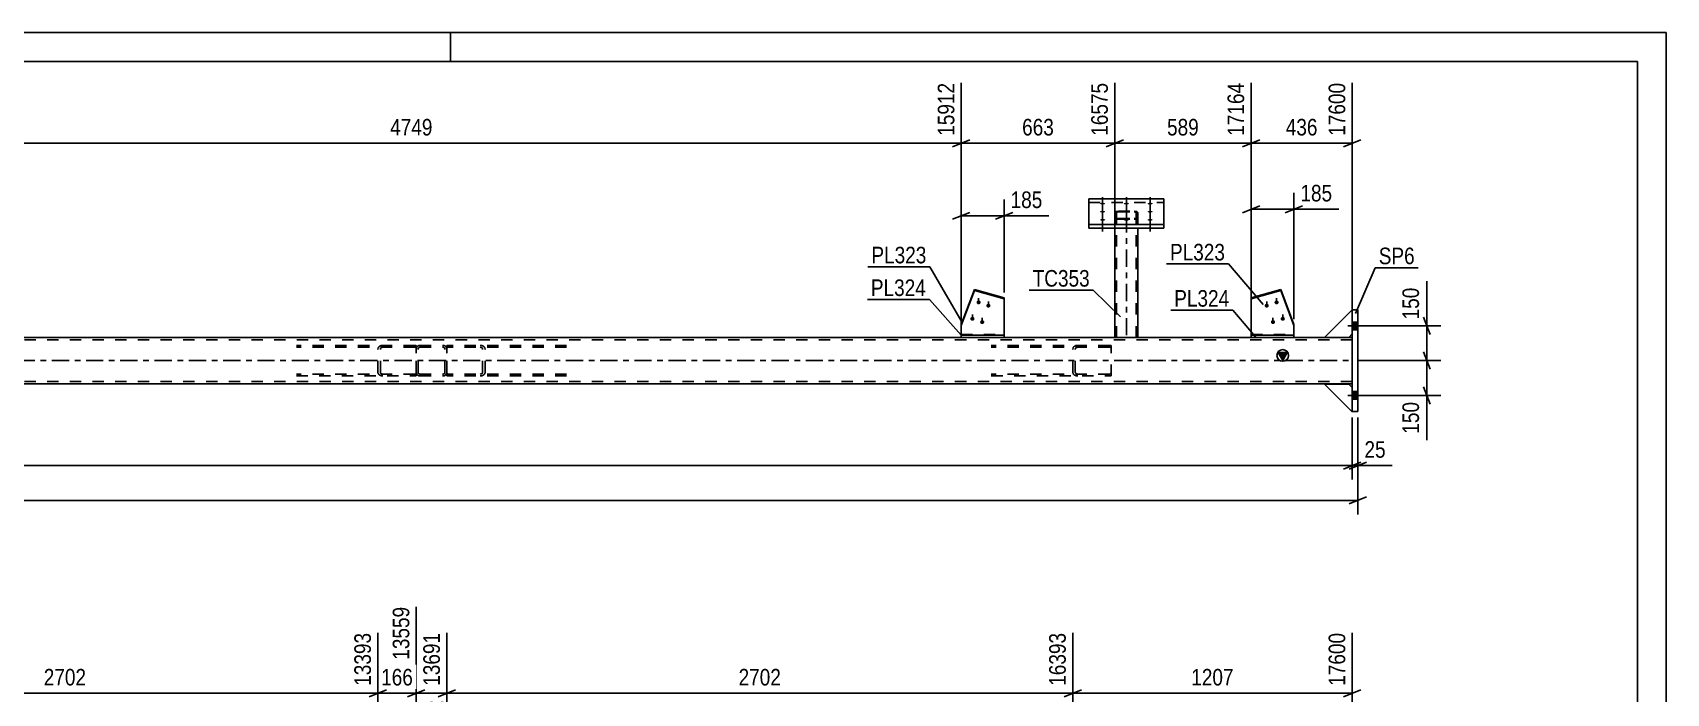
# Model space of a CAD drawing. Header units: millimetres. Extents: x -83 to 758, y -448 to 146.
# Drawn here: x 476.1 to 758.3, y 32.3 to 146.4 of the extents above; entities that cross this region are included whole.
import ezdxf

# ---------------------------------------------------------------- set-up
doc = ezdxf.new("R2010")
doc.units = ezdxf.units.MM
doc.linetypes.add('DXK_LINE_DOT2', pattern=[3.9198, 1.9599, -1.9599])
doc.linetypes.add('DXK_LINE_DOT3', pattern=[5.9187, 2.979, -0.9799, 0.9799, -0.9799])
doc.styles.add('Arial Narrow', font='ARIALN.TTF', dxfattribs={"height": 0.2})

# ---------------------------------------------------------------- blocks, each defined once
blk = doc.blocks.new('Unknown-761555509-1163')
at = {"color": 5, "linetype": 'Continuous'}
for p, q in [((758.25, 146.41), (-82.75, 146.41)), ((548.25, 141.41), (548.25, 146.41)), ((758.25, -447.59), (758.25, 146.41)), ((753.25, 141.41), (-77.75, 141.41)), ((753.25, -442.59), (753.25, 141.41))]:
    blk.add_line(p, q, dxfattribs=at)
blk = doc.blocks.new('Bolt-761555509-2591 - 2520')
at = {"linetype": 'Continuous'}
for points in [[(660.9, 116.75), (660.81, 116.75), (660.72, 116.76), (660.64, 116.77), (660.57, 116.79), (660.52, 116.82), (660.48, 116.85), (660.46, 116.88), (660.46, 116.91), (660.48, 116.94), (660.52, 116.97), (660.57, 117), (660.64, 117.02), (660.72, 117.03), (660.81, 117.04), (660.9, 117.05), (660.99, 117.04), (661.08, 117.03), (661.16, 117.02), (661.23, 117), (661.28, 116.97), (661.32, 116.94), (661.34, 116.91), (661.34, 116.88), (661.32, 116.85), (661.28, 116.82), (661.23, 116.79), (661.16, 116.77), (661.08, 116.76), (660.99, 116.75)], [(665, 116.75), (664.91, 116.75), (664.82, 116.76), (664.74, 116.77), (664.67, 116.79), (664.62, 116.82), (664.58, 116.85), (664.56, 116.88), (664.56, 116.91), (664.58, 116.94), (664.62, 116.97), (664.67, 117), (664.74, 117.02), (664.82, 117.03), (664.91, 117.04), (665, 117.05), (665.09, 117.04), (665.18, 117.03), (665.26, 117.02), (665.33, 117), (665.38, 116.97), (665.42, 116.94), (665.44, 116.91), (665.44, 116.88), (665.42, 116.85), (665.38, 116.82), (665.33, 116.79), (665.26, 116.77), (665.18, 116.76), (665.09, 116.75)], [(669.1, 116.75), (669.01, 116.75), (668.92, 116.76), (668.84, 116.77), (668.77, 116.79), (668.72, 116.82), (668.68, 116.85), (668.66, 116.88), (668.66, 116.91), (668.68, 116.94), (668.72, 116.97), (668.77, 117), (668.84, 117.02), (668.92, 117.03), (669.01, 117.04), (669.1, 117.05), (669.19, 117.04), (669.28, 117.03), (669.36, 117.02), (669.43, 117), (669.48, 116.97), (669.52, 116.94), (669.54, 116.91), (669.54, 116.88), (669.52, 116.85), (669.48, 116.82), (669.43, 116.79), (669.36, 116.77), (669.28, 116.76), (669.19, 116.75)], [(660.9, 115.34), (660.81, 115.35), (660.72, 115.36), (660.64, 115.37), (660.57, 115.39), (660.52, 115.42), (660.48, 115.45), (660.46, 115.48), (660.46, 115.51), (660.48, 115.54), (660.52, 115.57), (660.57, 115.59), (660.64, 115.62), (660.72, 115.63), (660.81, 115.64), (660.9, 115.64), (660.99, 115.64), (661.08, 115.63), (661.16, 115.62), (661.23, 115.59), (661.28, 115.57), (661.32, 115.54), (661.34, 115.51), (661.34, 115.48), (661.32, 115.45), (661.28, 115.42), (661.23, 115.39), (661.16, 115.37), (661.08, 115.36), (660.99, 115.35)], [(660.9, 113.94), (660.81, 113.94), (660.72, 113.95), (660.64, 113.97), (660.57, 113.99), (660.52, 114.02), (660.48, 114.04), (660.46, 114.08), (660.46, 114.11), (660.48, 114.14), (660.52, 114.17), (660.57, 114.19), (660.64, 114.21), (660.72, 114.23), (660.81, 114.24), (660.9, 114.24), (660.99, 114.24), (661.08, 114.23), (661.16, 114.21), (661.23, 114.19), (661.28, 114.17), (661.32, 114.14), (661.34, 114.11), (661.34, 114.08), (661.32, 114.04), (661.28, 114.02), (661.23, 113.99), (661.16, 113.97), (661.08, 113.95), (660.99, 113.94)], [(665, 113.94), (664.91, 113.94), (664.82, 113.95), (664.74, 113.97), (664.67, 113.99), (664.62, 114.02), (664.58, 114.04), (664.56, 114.08), (664.56, 114.11), (664.58, 114.14), (664.62, 114.17), (664.67, 114.19), (664.74, 114.21), (664.82, 114.23), (664.91, 114.24), (665, 114.24), (665.09, 114.24), (665.18, 114.23), (665.26, 114.21), (665.33, 114.19), (665.38, 114.17), (665.42, 114.14), (665.44, 114.11), (665.44, 114.08), (665.42, 114.04), (665.38, 114.02), (665.33, 113.99), (665.26, 113.97), (665.18, 113.95), (665.09, 113.94)], [(669.1, 115.34), (669.01, 115.35), (668.92, 115.36), (668.84, 115.37), (668.77, 115.39), (668.72, 115.42), (668.68, 115.45), (668.66, 115.48), (668.66, 115.51), (668.68, 115.54), (668.72, 115.57), (668.77, 115.59), (668.84, 115.62), (668.92, 115.63), (669.01, 115.64), (669.1, 115.64), (669.19, 115.64), (669.28, 115.63), (669.36, 115.62), (669.43, 115.59), (669.48, 115.57), (669.52, 115.54), (669.54, 115.51), (669.54, 115.48), (669.52, 115.45), (669.48, 115.42), (669.43, 115.39), (669.36, 115.37), (669.28, 115.36), (669.19, 115.35)], [(669.1, 113.94), (669.01, 113.94), (668.92, 113.95), (668.84, 113.97), (668.77, 113.99), (668.72, 114.02), (668.68, 114.04), (668.66, 114.08), (668.66, 114.11), (668.68, 114.14), (668.72, 114.17), (668.77, 114.19), (668.84, 114.21), (668.92, 114.23), (669.01, 114.24), (669.1, 114.24), (669.19, 114.24), (669.28, 114.23), (669.36, 114.21), (669.43, 114.19), (669.48, 114.17), (669.52, 114.14), (669.54, 114.11), (669.54, 114.08), (669.52, 114.04), (669.48, 114.02), (669.43, 113.99), (669.36, 113.97), (669.28, 113.95), (669.19, 113.94)]]:
    blk.add_hatch(color=1, dxfattribs=at).paths.add_polyline_path(points)
at = {"color": 1, "linetype": 'Continuous'}
for p, q in [((660.9, 117.99), (660.9, 114.87)), ((660.9, 116.58), (660.9, 113.46)), ((665, 117.99), (665, 114.87)), ((669.1, 117.99), (669.1, 114.87)), ((669.1, 116.58), (669.1, 113.46)), ((660.9, 115.18), (660.9, 112.06)), ((665, 115.18), (665, 112.06)), ((669.1, 115.18), (669.1, 112.06))]:
    blk.add_line(p, q, dxfattribs=at)
blk = doc.blocks.new('Part-761555509-2526 - 2520')
at = {"color": 2, "linetype": 'Continuous'}
for p, q in [((638.76, 102.04), (636.49, 96.01)), ((638.76, 101.87), (636.49, 95.85)), ((638.76, 101.87), (638.76, 102.04)), ((638.76, 102.04), (643.88, 100.62)), ((643.88, 100.46), (638.76, 101.87)), ((643.88, 100.62), (643.88, 94.18)), ((636.49, 96.01), (636.49, 94.18))]:
    blk.add_line(p, q, dxfattribs=at)
at = {"color": 7, "linetype": 'DXK_LINE_DOT2'}
for p, q in [((636.49, 94.32), (643.88, 94.32)), ((636.49, 94.18), (636.49, 94.15)), ((636.49, 94.15), (636.49, 94.18)), ((636.49, 94.15), (643.88, 94.15)), ((643.88, 94.15), (643.88, 94.18)), ((643.88, 94.18), (643.88, 94.15))]:
    blk.add_line(p, q, dxfattribs=at)
blk = doc.blocks.new('Part-761555509-2629 - 2520')
at = {"color": 2, "linetype": 'Continuous'}
for p, q in [((658.5, 112.67), (658.5, 117.72)), ((671.5, 117.72), (658.5, 117.72)), ((671.5, 117.72), (671.5, 112.67)), ((658.5, 113.27), (671.5, 113.27)), ((671.5, 112.67), (658.5, 112.67))]:
    blk.add_line(p, q, dxfattribs=at)
at = {"color": 7, "linetype": 'DXK_LINE_DOT2'}
blk.add_line((658.5, 117.11), (671.5, 117.11), dxfattribs=at)
blk = doc.blocks.new('Part-761555509-2682 - 2520')
at = {"linetype": 'Continuous'}
blk.add_hatch(color=2, dxfattribs=at).paths.add_polyline_path([(692, 89.78), (691.2, 91.18), (692.8, 91.18)])
at = {"color": 7, "linetype": 'DXK_LINE_DOT2'}
for p, q in [((704, 93.38), (0, 93.38)), ((643.88, 93.78), (636.49, 93.78)), ((666.99, 93.78), (663.01, 93.78)), ((693.93, 93.78), (686.54, 93.78)), ((703.4, 93.78), (699.2, 93.78)), ((704, 93.78), (704, 92.98)), ((704, 93.78), (704, 93.54)), ((704, 86.18), (0, 86.18)), ((704, 85.78), (704, 86.58))]:
    blk.add_line(p, q, dxfattribs=at)
at = {"color": 2, "linetype": 'Continuous'}
for p, q in [((636.49, 93.78), (453.93, 93.78)), ((663.01, 93.78), (643.88, 93.78)), ((686.54, 93.78), (666.99, 93.78)), ((699.2, 93.78), (693.93, 93.78)), ((704, 93.78), (703.4, 93.78)), ((692, 89.78), (691.2, 91.18)), ((691.2, 91.18), (692.8, 91.18)), ((692.8, 91.18), (692, 89.78)), ((704, 86.58), (704, 92.98)), ((704, 85.78), (0, 85.78))]:
    blk.add_line(p, q, dxfattribs=at)
at = {"color": 7, "linetype": 'DXK_LINE_DOT3'}
blk.add_line((0, 89.78), (704, 89.78), dxfattribs=at)
at = {"color": 2, "linetype": 'Continuous'}
blk.add_circle((692, 90.68), 1, dxfattribs=at)
blk = doc.blocks.new('Part-761555509-2563 - 2520')
at = {"color": 2, "linetype": 'Continuous'}
for p, q in [((686.54, 93.78), (686.54, 94.18)), ((686.54, 94.18), (693.93, 94.18)), ((686.54, 93.78), (693.93, 93.78)), ((693.93, 93.78), (693.93, 94.18))]:
    blk.add_line(p, q, dxfattribs=at)
blk = doc.blocks.new('Part-761555509-2628 - 2520')
at = {"color": 2, "linetype": 'Continuous'}
for p, q in [((636.49, 93.78), (636.49, 94.18)), ((636.49, 94.18), (643.88, 94.18)), ((636.49, 93.78), (643.88, 93.78)), ((643.88, 93.78), (643.88, 94.18))]:
    blk.add_line(p, q, dxfattribs=at)
blk = doc.blocks.new('Part-761555509-2632 - 2520')
at = {"color": 7, "linetype": 'DXK_LINE_DOT2'}
for p, q in [((547.9, 92.42), (547.64, 92.38)), ((547.64, 87.17), (547.64, 92.38)), ((547.64, 92.03), (547.73, 92.07)), ((547.73, 92.07), (547.9, 92.1)), ((568.32, 92.42), (547.9, 92.42)), ((568.32, 92.1), (547.9, 92.1)), ((553.72, 92.37), (553.39, 92.42)), ((553.39, 92.1), (553.56, 92.07)), ((553.79, 91.9), (553.83, 91.78)), ((553.83, 87.78), (553.83, 91.78)), ((554.27, 91.78), (554.2, 92.02)), ((554.27, 87.78), (554.27, 91.78)), ((547.73, 87.48), (547.64, 87.52)), ((547.9, 87.46), (547.73, 87.48)), ((553.56, 87.48), (553.39, 87.46)), ((553.83, 87.78), (553.79, 87.65)), ((554.2, 87.53), (554.27, 87.78)), ((547.64, 87.17), (547.9, 87.14)), ((568.32, 87.46), (547.9, 87.46)), ((568.32, 87.14), (547.9, 87.14)), ((553.39, 87.14), (553.72, 87.18))]:
    blk.add_line(p, q, dxfattribs=at)
for centre, radius, start, end in [((553.46, 91.68), 0.401, 32.4104, 75.4453), ((553.52, 91.59), 0.802, 32.4104, 75.4453), ((553.46, 87.87), 0.401, 284.5547, 327.5896), ((553.52, 87.96), 0.802, 284.5547, 327.5896)]:
    blk.add_arc(centre, radius, start, end, dxfattribs=at)
blk = doc.blocks.new('Part-761555509-2568 - 2520')
at = {"color": 2, "linetype": 'Continuous'}
for p, q in [((691.66, 102.04), (686.54, 100.62)), ((691.66, 101.87), (686.54, 100.46)), ((691.66, 101.87), (691.66, 102.04)), ((691.66, 102.04), (693.93, 96.01)), ((693.93, 95.85), (691.66, 101.87)), ((686.54, 100.62), (686.54, 94.18)), ((693.93, 96.01), (693.93, 94.18))]:
    blk.add_line(p, q, dxfattribs=at)
at = {"color": 7, "linetype": 'DXK_LINE_DOT2'}
for p, q in [((686.54, 94.32), (693.93, 94.32)), ((686.54, 94.18), (686.54, 94.15)), ((686.54, 94.15), (686.54, 94.18)), ((686.54, 94.15), (693.93, 94.15)), ((693.93, 94.15), (693.93, 94.18)), ((693.93, 94.18), (693.93, 94.15))]:
    blk.add_line(p, q, dxfattribs=at)
blk = doc.blocks.new('Part-761555509-2633 - 2520')
at = {"color": 7, "linetype": 'DXK_LINE_DOT2'}
for p, q in [((662.1, 92.42), (641.68, 92.42)), ((662.1, 92.1), (641.68, 92.1)), ((655.8, 92.02), (655.73, 91.78)), ((655.73, 87.78), (655.73, 91.78)), ((656.17, 91.78), (656.21, 91.9)), ((656.17, 87.78), (656.17, 91.78)), ((656.61, 92.42), (656.28, 92.37)), ((656.44, 92.07), (656.61, 92.1)), ((662.1, 92.42), (662.36, 92.38)), ((662.1, 92.1), (662.27, 92.07)), ((662.27, 92.07), (662.36, 92.03)), ((662.36, 87.17), (662.36, 92.38)), ((655.73, 87.78), (655.8, 87.53)), ((656.21, 87.65), (656.17, 87.78)), ((656.61, 87.46), (656.44, 87.48)), ((662.27, 87.48), (662.1, 87.46)), ((662.36, 87.52), (662.27, 87.48)), ((662.1, 87.46), (641.68, 87.46)), ((641.68, 87.14), (662.1, 87.14)), ((656.28, 87.18), (656.61, 87.14)), ((662.1, 87.14), (662.36, 87.17))]:
    blk.add_line(p, q, dxfattribs=at)
for centre, radius, start, end in [((656.48, 91.59), 0.802, 104.5547, 147.5896), ((656.54, 91.68), 0.401, 104.5547, 147.5896), ((656.48, 87.96), 0.802, 212.4104, 255.4453), ((656.54, 87.87), 0.401, 212.4104, 255.4453)]:
    blk.add_arc(centre, radius, start, end, dxfattribs=at)
blk = doc.blocks.new('Part-761555509-2592 - 2520')
at = {"color": 7, "linetype": 'DXK_LINE_DOT2'}
for p, q in [((542.41, 92.02), (542.36, 91.78)), ((542.36, 87.78), (542.36, 91.78)), ((542.68, 91.78), (542.7, 91.9)), ((542.68, 87.78), (542.68, 91.78)), ((543, 92.42), (542.76, 92.37)), ((542.88, 92.07), (543, 92.1)), ((543, 92.42), (547, 92.42)), ((543, 92.1), (547, 92.1)), ((547.25, 92.37), (547, 92.42)), ((547, 92.1), (547.12, 92.07)), ((547.3, 91.9), (547.32, 91.78)), ((547.32, 87.78), (547.32, 91.78)), ((547.64, 91.78), (547.59, 92.02)), ((547.64, 87.78), (547.64, 91.78)), ((542.36, 87.78), (542.41, 87.53)), ((542.7, 87.65), (542.68, 87.78)), ((543, 87.46), (542.88, 87.48)), ((547.12, 87.48), (547, 87.46)), ((547.32, 87.78), (547.3, 87.65)), ((547.59, 87.53), (547.64, 87.78)), ((542.76, 87.18), (543, 87.14)), ((543, 87.46), (547, 87.46)), ((543, 87.14), (547, 87.14)), ((547, 87.14), (547.25, 87.18))]:
    blk.add_line(p, q, dxfattribs=at)
for centre, radius, start, end in [((543, 91.78), 0.64, 112.5, 157.5), ((543, 91.78), 0.32, 112.5, 157.5), ((547, 91.78), 0.32, 22.5, 67.5), ((547, 91.78), 0.64, 22.5, 67.5), ((543, 87.78), 0.64, 202.5, 247.5), ((543, 87.78), 0.32, 202.5, 247.5), ((547, 87.78), 0.32, 292.5, 337.5), ((547, 87.78), 0.64, 292.5, 337.5)]:
    blk.add_arc(centre, radius, start, end, dxfattribs=at)
blk = doc.blocks.new('Part-761555509-2612 - 2520')
at = {"color": 7, "linetype": 'DXK_LINE_DOT2'}
for p, q in [((663.05, 115.44), (663, 115.36)), ((663, 115.36), (663, 112.67)), ((663, 114.43), (663.05, 114.34)), ((663.19, 115.51), (663.05, 115.44)), ((663.05, 114.34), (663.19, 114.27)), ((663.39, 115.56), (663.19, 115.51)), ((663.19, 114.27), (663.39, 114.22)), ((663.32, 115.36), (663.34, 115.4)), ((663.32, 115.36), (663.32, 93.78)), ((663.34, 114.38), (663.32, 114.43)), ((663.34, 115.4), (663.41, 115.43)), ((663.41, 114.35), (663.34, 114.38)), ((663.64, 115.58), (663.39, 115.56)), ((663.39, 114.22), (663.64, 114.21)), ((663.41, 115.43), (663.52, 115.46)), ((663.52, 114.33), (663.41, 114.35)), ((663.52, 115.46), (663.64, 115.47)), ((663.64, 114.32), (663.52, 114.33)), ((663.64, 115.58), (666.36, 115.58)), ((663.64, 115.47), (666.36, 115.47)), ((663.64, 114.32), (666.36, 114.32)), ((663.64, 114.21), (666.36, 114.21)), ((666.6, 115.56), (666.36, 115.58)), ((666.36, 115.47), (666.48, 115.46)), ((666.48, 114.33), (666.36, 114.32)), ((666.36, 114.21), (666.6, 114.22)), ((666.48, 115.46), (666.59, 115.43)), ((666.59, 114.35), (666.48, 114.33)), ((666.59, 115.43), (666.65, 115.4)), ((666.65, 114.38), (666.59, 114.35)), ((666.81, 115.51), (666.6, 115.56)), ((666.6, 114.22), (666.81, 114.27)), ((666.65, 115.4), (666.68, 115.36)), ((666.68, 114.43), (666.65, 114.38)), ((666.68, 115.36), (666.68, 93.78)), ((666.95, 115.44), (666.81, 115.51)), ((666.81, 114.27), (666.95, 114.34)), ((667, 115.36), (666.95, 115.44)), ((666.95, 114.34), (667, 114.43)), ((667, 115.36), (667, 112.67)), ((663.01, 93.78), (663, 93.78)), ((663, 93.78), (663.01, 93.78)), ((666.65, 93.78), (666.68, 93.78)), ((666.99, 93.78), (667, 93.78)), ((667, 93.78), (666.99, 93.78))]:
    blk.add_line(p, q, dxfattribs=at)
at = {"color": 7, "linetype": 'DXK_LINE_DOT3'}
blk.add_line((665, 114.89), (665, 93.78), dxfattribs=at)
at = {"color": 2, "linetype": 'Continuous'}
for p, q in [((663, 112.67), (663, 93.78)), ((667, 112.67), (667, 93.78)), ((666.95, 93.78), (663.01, 93.78)), ((666.99, 93.78), (666.95, 93.78))]:
    blk.add_line(p, q, dxfattribs=at)
blk = doc.blocks.new('Part-761555509-2635 - 2520')
at = {"color": 7, "linetype": 'DXK_LINE_DOT2'}
for p, q in [((542.1, 92.42), (521.68, 92.42)), ((542.1, 92.1), (521.68, 92.1)), ((535.8, 92.02), (535.73, 91.78)), ((535.73, 87.78), (535.73, 91.78)), ((536.17, 91.78), (536.21, 91.9)), ((536.17, 87.78), (536.17, 91.78)), ((536.61, 92.42), (536.28, 92.37)), ((536.44, 92.07), (536.61, 92.1)), ((542.1, 92.42), (542.36, 92.38)), ((542.1, 92.1), (542.27, 92.07)), ((542.27, 92.07), (542.36, 92.03)), ((542.36, 87.17), (542.36, 92.38)), ((535.73, 87.78), (535.8, 87.53)), ((536.21, 87.65), (536.17, 87.78)), ((536.61, 87.46), (536.44, 87.48)), ((542.27, 87.48), (542.1, 87.46)), ((542.36, 87.52), (542.27, 87.48)), ((542.1, 87.46), (521.68, 87.46)), ((521.68, 87.14), (542.1, 87.14)), ((536.28, 87.18), (536.61, 87.14)), ((542.1, 87.14), (542.36, 87.17))]:
    blk.add_line(p, q, dxfattribs=at)
for centre, radius, start, end in [((536.48, 91.59), 0.802, 104.5547, 147.5896), ((536.54, 91.68), 0.401, 104.5547, 147.5896), ((536.48, 87.96), 0.802, 212.4104, 255.4453), ((536.54, 87.87), 0.401, 212.4104, 255.4453)]:
    blk.add_arc(centre, radius, start, end, dxfattribs=at)
blk = doc.blocks.new('Part-761555509-2648 - 2520')
at = {"color": 2, "linetype": 'Continuous'}
for p, q in [((704, 98.58), (705, 98.58)), ((704, 98.58), (704, 80.98)), ((705, 98.58), (705, 80.98)), ((704, 80.98), (705, 80.98))]:
    blk.add_line(p, q, dxfattribs=at)
blk = doc.blocks.new('Part-761555509-2712 - 2520')
at = {"color": 7, "linetype": 'DXK_LINE_DOT2'}
for p, q in [((699.2, 93.78), (704, 98.58)), ((704, 98.58), (704, 94.38)), ((703.4, 93.78), (699.2, 93.78)), ((704, 94.38), (703.4, 93.78))]:
    blk.add_line(p, q, dxfattribs=at)
blk = doc.blocks.new('Part-761555509-2715 - 2520')
at = {"color": 2, "linetype": 'Continuous'}
for p, q in [((699.2, 93.78), (704, 98.58)), ((703.4, 93.78), (699.2, 93.78)), ((704, 94.38), (703.4, 93.78))]:
    blk.add_line(p, q, dxfattribs=at)
at = {"color": 7, "linetype": 'DXK_LINE_DOT2'}
blk.add_line((704, 98.58), (704, 94.38), dxfattribs=at)
blk = doc.blocks.new('Part-761555509-2718 - 2520')
at = {"color": 7, "linetype": 'DXK_LINE_DOT2'}
for p, q in [((699.2, 93.78), (704, 98.58)), ((704, 98.58), (704, 94.38)), ((703.4, 93.78), (699.2, 93.78)), ((704, 94.38), (703.4, 93.78))]:
    blk.add_line(p, q, dxfattribs=at)
blk = doc.blocks.new('Part-761555509-2721 - 2520')
at = {"color": 7, "linetype": 'DXK_LINE_DOT2'}
for p, q in [((703.4, 85.74), (699.2, 85.74)), ((699.2, 85.74), (704, 80.94)), ((704, 85.14), (703.4, 85.74)), ((704, 80.94), (704, 85.14))]:
    blk.add_line(p, q, dxfattribs=at)
blk = doc.blocks.new('Part-761555509-2724 - 2520')
at = {"color": 2, "linetype": 'Continuous'}
for p, q in [((703.4, 85.74), (699.2, 85.74)), ((699.2, 85.74), (704, 80.94)), ((704, 85.14), (703.4, 85.74)), ((704, 80.98), (704, 80.94))]:
    blk.add_line(p, q, dxfattribs=at)
at = {"color": 7, "linetype": 'DXK_LINE_DOT2'}
blk.add_line((704, 80.94), (704, 85.14), dxfattribs=at)
blk = doc.blocks.new('Part-761555509-2727 - 2520')
at = {"color": 7, "linetype": 'DXK_LINE_DOT2'}
for p, q in [((703.4, 85.74), (699.2, 85.74)), ((699.2, 85.74), (704, 80.94)), ((704, 85.14), (703.4, 85.74)), ((704, 80.94), (704, 85.14))]:
    blk.add_line(p, q, dxfattribs=at)
blk = doc.blocks.new('Bolt-761555509-2743 - 2520')
at = {"linetype": 'Continuous'}
for points in [[(705, 95.12), (705, 96.44), (704, 96.44), (704, 95.12)], [(705, 95.12), (705, 96.44), (704, 96.44), (704, 95.12)], [(705, 83.12), (705, 84.44), (704, 84.44), (704, 83.12)], [(705, 83.12), (705, 84.44), (704, 84.44), (704, 83.12)]]:
    blk.add_hatch(color=1, dxfattribs=at).paths.add_polyline_path(points)
at = {"color": 1, "linetype": 'Continuous'}
for p, q in [((704, 96.44), (705, 96.44)), ((704, 96.44), (705, 96.44)), ((703.24, 95.78), (708, 95.78)), ((703.24, 95.78), (708, 95.78)), ((704, 95.12), (705, 95.12)), ((704, 95.12), (705, 95.12)), ((703.24, 83.78), (708, 83.78)), ((703.24, 83.78), (708, 83.78)), ((704, 84.44), (705, 84.44)), ((704, 84.44), (705, 84.44)), ((704, 83.12), (705, 83.12)), ((704, 83.12), (705, 83.12))]:
    blk.add_line(p, q, dxfattribs=at)
blk = doc.blocks.new('Bolt-761555509-2744 - 2520')
at = {"linetype": 'Continuous'}
for points in [[(689.25, 99.61), (689.32, 99.6), (689.39, 99.58), (689.46, 99.55), (689.51, 99.5), (689.56, 99.44), (689.59, 99.38), (689.6, 99.31), (689.6, 99.24), (689.59, 99.17), (689.56, 99.1), (689.51, 99.05), (689.46, 99), (689.39, 98.96), (689.32, 98.94), (689.25, 98.93), (689.17, 98.94), (689.1, 98.96), (689.03, 99), (688.98, 99.05), (688.93, 99.1), (688.9, 99.17), (688.89, 99.24), (688.89, 99.31), (688.9, 99.38), (688.93, 99.44), (688.98, 99.5), (689.03, 99.55), (689.1, 99.58), (689.17, 99.6)], [(690.94, 100.18), (691.02, 100.17), (691.09, 100.15), (691.15, 100.11), (691.21, 100.06), (691.25, 100.01), (691.29, 99.94), (691.3, 99.87), (691.3, 99.8), (691.29, 99.73), (691.25, 99.67), (691.21, 99.61), (691.15, 99.56), (691.09, 99.53), (691.02, 99.51), (690.94, 99.5), (690.87, 99.51), (690.8, 99.53), (690.73, 99.56), (690.68, 99.61), (690.63, 99.67), (690.6, 99.73), (690.58, 99.8), (690.58, 99.87), (690.6, 99.94), (690.63, 100.01), (690.68, 100.06), (690.73, 100.11), (690.8, 100.15), (690.87, 100.17)], [(690.32, 96.78), (690.39, 96.77), (690.46, 96.75), (690.53, 96.71), (690.58, 96.66), (690.63, 96.61), (690.66, 96.54), (690.67, 96.47), (690.67, 96.4), (690.66, 96.33), (690.63, 96.27), (690.58, 96.21), (690.53, 96.16), (690.46, 96.13), (690.39, 96.11), (690.32, 96.1), (690.24, 96.11), (690.17, 96.13), (690.1, 96.16), (690.05, 96.21), (690, 96.27), (689.97, 96.33), (689.96, 96.4), (689.96, 96.47), (689.97, 96.54), (690, 96.61), (690.05, 96.66), (690.1, 96.71), (690.17, 96.75), (690.24, 96.77)], [(692.01, 97.34), (692.09, 97.33), (692.16, 97.31), (692.22, 97.28), (692.28, 97.23), (692.32, 97.17), (692.36, 97.11), (692.37, 97.04), (692.37, 96.97), (692.36, 96.9), (692.32, 96.83), (692.28, 96.78), (692.22, 96.73), (692.16, 96.69), (692.09, 96.67), (692.01, 96.66), (691.94, 96.67), (691.87, 96.69), (691.8, 96.73), (691.75, 96.78), (691.7, 96.83), (691.67, 96.9), (691.65, 96.97), (691.65, 97.04), (691.67, 97.11), (691.7, 97.17), (691.75, 97.23), (691.8, 97.28), (691.87, 97.31), (691.94, 97.33)]]:
    blk.add_hatch(color=1, dxfattribs=at).paths.add_polyline_path(points)
at = {"color": 1, "linetype": 'Continuous'}
for p, q in [((689.25, 99), (689.25, 100.02)), ((690.94, 99.56), (690.94, 100.59)), ((690.32, 96.16), (690.32, 97.19)), ((692.01, 96.73), (692.01, 97.76))]:
    blk.add_line(p, q, dxfattribs=at)
blk = doc.blocks.new('Bolt-761555509-2745 - 2520')
at = {"linetype": 'Continuous'}
for points in [[(639.48, 100.18), (639.55, 100.17), (639.62, 100.15), (639.69, 100.11), (639.75, 100.06), (639.79, 100.01), (639.82, 99.94), (639.84, 99.87), (639.84, 99.8), (639.82, 99.73), (639.79, 99.67), (639.75, 99.61), (639.69, 99.56), (639.62, 99.53), (639.55, 99.51), (639.48, 99.5), (639.4, 99.51), (639.33, 99.53), (639.27, 99.56), (639.21, 99.61), (639.17, 99.67), (639.14, 99.73), (639.12, 99.8), (639.12, 99.87), (639.14, 99.94), (639.17, 100.01), (639.21, 100.06), (639.27, 100.11), (639.33, 100.15), (639.4, 100.17)], [(641.17, 99.61), (641.25, 99.6), (641.32, 99.58), (641.39, 99.55), (641.44, 99.5), (641.49, 99.44), (641.52, 99.38), (641.53, 99.31), (641.53, 99.24), (641.52, 99.17), (641.49, 99.1), (641.44, 99.05), (641.39, 99), (641.32, 98.96), (641.25, 98.94), (641.17, 98.93), (641.1, 98.94), (641.03, 98.96), (640.96, 99), (640.91, 99.05), (640.86, 99.1), (640.83, 99.17), (640.82, 99.24), (640.82, 99.31), (640.83, 99.38), (640.86, 99.44), (640.91, 99.5), (640.96, 99.55), (641.03, 99.58), (641.1, 99.6)], [(638.41, 97.34), (638.48, 97.33), (638.55, 97.31), (638.62, 97.28), (638.68, 97.23), (638.72, 97.17), (638.75, 97.11), (638.77, 97.04), (638.77, 96.97), (638.75, 96.9), (638.72, 96.83), (638.68, 96.78), (638.62, 96.73), (638.55, 96.69), (638.48, 96.67), (638.41, 96.66), (638.33, 96.67), (638.26, 96.69), (638.2, 96.73), (638.14, 96.78), (638.1, 96.83), (638.07, 96.9), (638.05, 96.97), (638.05, 97.04), (638.07, 97.11), (638.1, 97.17), (638.14, 97.23), (638.2, 97.28), (638.26, 97.31), (638.33, 97.33)], [(640.1, 96.78), (640.18, 96.77), (640.25, 96.75), (640.32, 96.71), (640.37, 96.66), (640.42, 96.61), (640.45, 96.54), (640.46, 96.47), (640.46, 96.4), (640.45, 96.33), (640.42, 96.27), (640.37, 96.21), (640.32, 96.16), (640.25, 96.13), (640.18, 96.11), (640.1, 96.1), (640.03, 96.11), (639.96, 96.13), (639.89, 96.16), (639.84, 96.21), (639.79, 96.27), (639.76, 96.33), (639.75, 96.4), (639.75, 96.47), (639.76, 96.54), (639.79, 96.61), (639.84, 96.66), (639.89, 96.71), (639.96, 96.75), (640.03, 96.77)]]:
    blk.add_hatch(color=1, dxfattribs=at).paths.add_polyline_path(points)
at = {"color": 1, "linetype": 'Continuous'}
for p, q in [((639.48, 99.56), (639.48, 100.59)), ((641.17, 99), (641.17, 100.02)), ((638.41, 96.73), (638.41, 97.76)), ((640.1, 96.16), (640.1, 97.19))]:
    blk.add_line(p, q, dxfattribs=at)
blk = doc.blocks.new('StraightDimension-761555509-6618 - 3427')
at = {"color": 7, "linetype": 'Continuous'}
for p, q in [((655.73, -5), (655.73, 42.78)), ((704, 7), (704, 42.78)), ((657.23, 32.94), (654.23, 31.74)), ((655.73, 32.34), (704, 32.34)), ((702.5, 31.74), (705.5, 32.94))]:
    blk.add_line(p, q, dxfattribs=at)
at = {"color": 0, "linetype": 'Continuous'}
blk.add_wipeout([(703.4, 43.38), (699.2, 43.38), (699.2, 33.04), (703.4, 33.04)], dxfattribs=at)
at = {"color": 0}
blk.add_wipeout([(684.12, 33.09), (684.12, 37.29), (675.61, 37.29), (675.61, 33.09)], dxfattribs=at)
at = {"color": 3, "linetype": 'Continuous', "style": 'Arial Narrow'}
blk.add_text('17600', height=2.863, rotation=90.0002, dxfattribs=at).set_placement((702.8, 33.64))
at = {"color": 3, "style": 'Arial Narrow'}
blk.add_text('1207', height=2.863, dxfattribs=at).set_placement((676.21, 33.69))
blk = doc.blocks.new('StraightDimension-761555509-6620 - 3427')
at = {"color": 7, "linetype": 'Continuous'}
for p, q in [((542.36, -5), (542.36, 47.28)), ((547.64, -5), (547.64, 42.78)), ((540.86, 31.74), (543.86, 32.94)), ((542.36, 32.34), (547.64, 32.34)), ((549.14, 32.94), (546.14, 31.74))]:
    blk.add_line(p, q, dxfattribs=at)
at = {"color": 0, "linetype": 'Continuous'}
blk.add_wipeout([(547.04, 43.38), (542.84, 43.38), (542.84, 33.04), (547.04, 33.04)], dxfattribs=at)
at = {"color": 0}
blk.add_wipeout([(548.34, 27.39), (548.34, 31.59), (541.66, 31.59), (541.66, 27.39)], dxfattribs=at)
at = {"color": 3, "linetype": 'Continuous', "style": 'Arial Narrow'}
blk.add_text('13691', height=2.863, rotation=90.0002, dxfattribs=at).set_placement((546.44, 33.64))
at = {"color": 3, "style": 'Arial Narrow'}
blk.add_text('132', height=2.863, dxfattribs=at).set_placement((542.26, 27.99))
blk = doc.blocks.new('StraightDimension-761555509-6621 - 3427')
at = {"color": 7, "linetype": 'Continuous'}
for p, q in [((542.36, -5), (542.36, 47.28)), ((535.73, -5), (535.73, 42.78)), ((534.23, 31.74), (537.23, 32.94)), ((535.73, 32.34), (542.36, 32.34)), ((543.86, 32.94), (540.86, 31.74))]:
    blk.add_line(p, q, dxfattribs=at)
at = {"color": 0}
blk.add_wipeout([(542.39, 33.09), (542.39, 37.29), (535.7, 37.29), (535.7, 33.09)], dxfattribs=at)
at = {"color": 0, "linetype": 'Continuous'}
blk.add_wipeout([(541.76, 47.88), (537.56, 47.88), (537.56, 37.54), (541.76, 37.54)], dxfattribs=at)
at = {"color": 3, "linetype": 'Continuous', "style": 'Arial Narrow'}
blk.add_text('13559', height=2.863, rotation=90.0002, dxfattribs=at).set_placement((541.16, 38.14))
at = {"color": 3, "style": 'Arial Narrow'}
blk.add_text('166', height=2.863, dxfattribs=at).set_placement((536.3, 33.69))
blk = doc.blocks.new('StraightDimension-761555509-6619 - 3427')
at = {"color": 7, "linetype": 'Continuous'}
for p, q in [((547.64, -5), (547.64, 42.78)), ((655.73, -5), (655.73, 42.78)), ((549.14, 32.94), (546.14, 31.74)), ((547.64, 32.34), (655.73, 32.34)), ((654.23, 31.74), (657.23, 32.94))]:
    blk.add_line(p, q, dxfattribs=at)
at = {"color": 0, "linetype": 'Continuous'}
blk.add_wipeout([(655.13, 43.38), (650.93, 43.38), (650.93, 33.04), (655.13, 33.04)], dxfattribs=at)
at = {"color": 0}
blk.add_wipeout([(605.94, 33.09), (605.94, 37.29), (597.43, 37.29), (597.43, 33.09)], dxfattribs=at)
at = {"color": 3, "linetype": 'Continuous', "style": 'Arial Narrow'}
blk.add_text('16393', height=2.863, rotation=90.0002, dxfattribs=at).set_placement((654.53, 33.64))
at = {"color": 3, "style": 'Arial Narrow'}
blk.add_text('2702', height=2.863, dxfattribs=at).set_placement((598.03, 33.69))
blk = doc.blocks.new('StraightDimension-761555509-6622 - 3427')
at = {"color": 7, "linetype": 'Continuous'}
for p, q in [((427.64, -5), (427.64, 42.78)), ((535.73, -5), (535.73, 42.78)), ((429.14, 32.94), (426.14, 31.74)), ((427.64, 32.34), (535.73, 32.34)), ((534.23, 31.74), (537.23, 32.94))]:
    blk.add_line(p, q, dxfattribs=at)
at = {"color": 0, "linetype": 'Continuous'}
blk.add_wipeout([(535.13, 43.38), (530.93, 43.38), (530.93, 33.04), (535.13, 33.04)], dxfattribs=at)
at = {"color": 0}
blk.add_wipeout([(485.94, 33.09), (485.94, 37.29), (477.43, 37.29), (477.43, 33.09)], dxfattribs=at)
at = {"color": 3, "linetype": 'Continuous', "style": 'Arial Narrow'}
blk.add_text('13393', height=2.863, rotation=90.0002, dxfattribs=at).set_placement((534.53, 33.64))
at = {"color": 3, "style": 'Arial Narrow'}
blk.add_text('2702', height=2.863, dxfattribs=at).set_placement((478.03, 33.69))
blk = doc.blocks.new('StraightDimension-761555509-2760 - 2520')
at = {"color": 7, "linetype": 'Continuous'}
for p, q in [((636.49, 96.85), (636.49, 117.63)), ((643.88, 101.54), (643.88, 117.63)), ((634.99, 114.18), (637.99, 115.38)), ((636.49, 114.78), (643.88, 114.78)), ((645.38, 115.38), (642.38, 114.18))]:
    blk.add_line(p, q, dxfattribs=at)
at = {"color": 0}
blk.add_wipeout([(651.09, 115.53), (651.09, 119.73), (644.41, 119.73), (644.41, 115.53)], dxfattribs=at)
at = {"color": 7, "linetype": 'Continuous'}
blk.add_line((643.88, 114.78), (651.61, 114.78), dxfattribs=at)
blk.add_line((643.88, 114.78), (651.61, 114.78), dxfattribs=at)
at = {"color": 3, "style": 'Arial Narrow'}
blk.add_text('185', height=2.863, dxfattribs=at).set_placement((645.01, 116.13))
blk = doc.blocks.new('StraightDimension-761555509-2767 - 2520')
at = {"color": 7, "linetype": 'Continuous'}
for p, q in [((686.54, 101.46), (686.54, 118.77)), ((693.93, 96.93), (693.93, 118.77)), ((685.04, 115.32), (688.04, 116.52)), ((686.54, 115.92), (693.93, 115.92)), ((695.43, 116.52), (692.43, 115.32))]:
    blk.add_line(p, q, dxfattribs=at)
at = {"color": 0}
blk.add_wipeout([(701.14, 116.67), (701.14, 120.87), (694.46, 120.87), (694.46, 116.67)], dxfattribs=at)
at = {"color": 7, "linetype": 'Continuous'}
blk.add_line((693.93, 115.92), (701.67, 115.92), dxfattribs=at)
blk.add_line((693.93, 115.92), (701.67, 115.92), dxfattribs=at)
at = {"color": 3, "style": 'Arial Narrow'}
blk.add_text('185', height=2.863, dxfattribs=at).set_placement((695.06, 117.27))
blk = doc.blocks.new('StraightDimension-761555509-2823 - 2520')
at = {"color": 7, "linetype": 'Continuous'}
for p, q in [((716.29, 91.28), (717.49, 88.28)), ((705, 89.78), (719.29, 89.78)), ((716.89, 83.78), (716.89, 89.78)), ((717.49, 82.28), (716.29, 85.28)), ((706, 83.78), (719.29, 83.78))]:
    blk.add_line(p, q, dxfattribs=at)
at = {"color": 0}
blk.add_wipeout([(716.14, 83.25), (711.94, 83.25), (711.94, 76.57), (716.14, 76.57)], dxfattribs=at)
at = {"color": 7, "linetype": 'Continuous'}
blk.add_line((716.89, 83.78), (716.89, 76.04), dxfattribs=at)
blk.add_line((716.89, 83.78), (716.89, 76.04), dxfattribs=at)
at = {"color": 3, "style": 'Arial Narrow'}
blk.add_text('150', height=2.863, rotation=90.0002, dxfattribs=at).set_placement((715.54, 77.17))
blk = doc.blocks.new('StraightDimension-761555509-2832 - 2520')
at = {"color": 7, "linetype": 'Continuous'}
for p, q in [((716.29, 97.28), (717.49, 94.28)), ((706, 95.78), (719.29, 95.78)), ((716.89, 89.78), (716.89, 95.78)), ((717.49, 88.28), (716.29, 91.28)), ((705, 89.78), (719.29, 89.78))]:
    blk.add_line(p, q, dxfattribs=at)
at = {"color": 0}
blk.add_wipeout([(716.14, 102.98), (711.94, 102.98), (711.94, 96.3), (716.14, 96.3)], dxfattribs=at)
at = {"color": 7, "linetype": 'Continuous'}
blk.add_line((716.89, 95.78), (716.89, 103.51), dxfattribs=at)
blk.add_line((716.89, 95.78), (716.89, 103.51), dxfattribs=at)
at = {"color": 3, "style": 'Arial Narrow'}
blk.add_text('150', height=2.863, rotation=90.0002, dxfattribs=at).set_placement((715.54, 96.9))
blk = doc.blocks.new('StraightDimension-761555509-2859 - 2520')
at = {"color": 7, "linetype": 'Continuous'}
for p, q in [((705, 79.98), (705, 63.24)), ((-1, 65.64), (705, 65.64)), ((703.5, 65.04), (706.5, 66.24))]:
    blk.add_line(p, q, dxfattribs=at)
blk = doc.blocks.new('StraightDimension-761555509-5895 - 2520')
at = {"color": 7, "linetype": 'Continuous'}
for p, q in [((686.54, 96.09), (686.54, 137.75)), ((704, 94.78), (704, 137.75)), ((688.04, 127.91), (685.04, 126.71)), ((686.54, 127.31), (704, 127.31)), ((702.5, 126.71), (705.5, 127.91))]:
    blk.add_line(p, q, dxfattribs=at)
at = {"color": 0}
blk.add_wipeout([(698.61, 128.06), (698.61, 132.26), (691.93, 132.26), (691.93, 128.06)], dxfattribs=at)
at = {"color": 0, "linetype": 'Continuous'}
blk.add_wipeout([(703.4, 138.35), (699.2, 138.35), (699.2, 128.01), (703.4, 128.01)], dxfattribs=at)
at = {"color": 3, "linetype": 'Continuous', "style": 'Arial Narrow'}
blk.add_text('17600', height=2.863, rotation=90.0002, dxfattribs=at).set_placement((702.8, 128.61))
at = {"color": 3, "style": 'Arial Narrow'}
blk.add_text('436', height=2.863, dxfattribs=at).set_placement((692.53, 128.66))
blk = doc.blocks.new('StraightDimension-761555509-5896 - 2520')
at = {"color": 7, "linetype": 'Continuous'}
for p, q in [((663, 102.14), (663, 137.75)), ((686.54, 96.09), (686.54, 137.75)), ((664.5, 127.91), (661.5, 126.71)), ((663, 127.31), (686.54, 127.31)), ((685.04, 126.71), (688.04, 127.91))]:
    blk.add_line(p, q, dxfattribs=at)
at = {"color": 0, "linetype": 'Continuous'}
blk.add_wipeout([(685.94, 138.35), (681.74, 138.35), (681.74, 128.01), (685.94, 128.01)], dxfattribs=at)
at = {"color": 0}
blk.add_wipeout([(678.11, 128.06), (678.11, 132.26), (671.43, 132.26), (671.43, 128.06)], dxfattribs=at)
at = {"color": 3, "linetype": 'Continuous', "style": 'Arial Narrow'}
blk.add_text('17164', height=2.863, rotation=90.0002, dxfattribs=at).set_placement((685.34, 128.61))
at = {"color": 3, "style": 'Arial Narrow'}
blk.add_text('589', height=2.863, dxfattribs=at).set_placement((672.03, 128.66))
blk = doc.blocks.new('StraightDimension-761555509-5897 - 2520')
at = {"color": 7, "linetype": 'Continuous'}
for p, q in [((636.49, 94.98), (636.49, 137.75)), ((663, 102.14), (663, 137.75)), ((637.99, 127.91), (634.99, 126.71)), ((636.49, 127.31), (663, 127.31)), ((661.5, 126.71), (664.5, 127.91))]:
    blk.add_line(p, q, dxfattribs=at)
at = {"color": 0, "linetype": 'Continuous'}
blk.add_wipeout([(662.4, 138.35), (658.2, 138.35), (658.2, 128.01), (662.4, 128.01)], dxfattribs=at)
at = {"color": 0}
blk.add_wipeout([(653.09, 128.06), (653.09, 132.26), (646.4, 132.26), (646.4, 128.06)], dxfattribs=at)
at = {"color": 3, "linetype": 'Continuous', "style": 'Arial Narrow'}
blk.add_text('16575', height=2.863, rotation=90.0002, dxfattribs=at).set_placement((661.8, 128.61))
at = {"color": 3, "style": 'Arial Narrow'}
blk.add_text('663', height=2.863, dxfattribs=at).set_placement((647, 128.66))
blk = doc.blocks.new('StraightDimension-761555509-7929 - 2520')
at = {"color": 7, "linetype": 'Continuous'}
for p, q in [((704, 79.94), (704, 69.26)), ((705, 79.98), (705, 69.26)), ((702.5, 71.06), (705.5, 72.26)), ((706.5, 72.26), (703.5, 71.06)), ((704, 71.66), (705, 71.66))]:
    blk.add_line(p, q, dxfattribs=at)
at = {"color": 0}
blk.add_wipeout([(710.38, 72.41), (710.38, 76.61), (705.52, 76.61), (705.52, 72.41)], dxfattribs=at)
at = {"color": 7, "linetype": 'Continuous'}
blk.add_line((705, 71.66), (710.91, 71.66), dxfattribs=at)
blk.add_line((705, 71.66), (710.91, 71.66), dxfattribs=at)
at = {"color": 3, "style": 'Arial Narrow'}
blk.add_text('25', height=2.863, dxfattribs=at).set_placement((706.12, 73.01))
blk = doc.blocks.new('StraightDimension-761555509-5898 - 2520')
at = {"color": 7, "linetype": 'Continuous'}
for p, q in [((446.54, 96.09), (446.54, 137.75)), ((636.49, 94.98), (636.49, 137.75)), ((448.04, 127.91), (445.04, 126.71)), ((446.54, 127.31), (636.49, 127.31)), ((634.99, 126.71), (637.99, 127.91))]:
    blk.add_line(p, q, dxfattribs=at)
at = {"color": 0, "linetype": 'Continuous'}
blk.add_wipeout([(635.89, 138.35), (631.69, 138.35), (631.69, 128.01), (635.89, 128.01)], dxfattribs=at)
at = {"color": 0}
blk.add_wipeout([(545.77, 128.06), (545.77, 132.26), (537.26, 132.26), (537.26, 128.06)], dxfattribs=at)
at = {"color": 3, "linetype": 'Continuous', "style": 'Arial Narrow'}
blk.add_text('15912', height=2.863, rotation=90.0002, dxfattribs=at).set_placement((635.29, 128.61))
at = {"color": 3, "style": 'Arial Narrow'}
blk.add_text('4749', height=2.863, dxfattribs=at).set_placement((537.86, 128.66))
blk = doc.blocks.new('StraightDimension-761555509-7930 - 2520')
at = {"color": 7, "linetype": 'Continuous'}
for p, q in [((704, 79.94), (704, 69.26)), ((0, 71.66), (704, 71.66)), ((702.5, 71.06), (705.5, 72.26))]:
    blk.add_line(p, q, dxfattribs=at)
blk = doc.blocks.new('Mark-761555509-2522 - 2520')
at = {"color": 0}
blk.add_wipeout([(630.48, 106.58), (630.48, 109.58), (620.97, 109.58), (620.97, 106.58)], dxfattribs=at)
blk.add_wipeout([(630.48, 106.58), (630.48, 109.58), (620.97, 109.58), (620.97, 106.58)], dxfattribs=at)
at = {"color": 30, "linetype": 'Continuous'}
for p in [(620.37, 105.98), (636.63, 96.39)]:
    blk.add_line(p, (631.08, 105.98), dxfattribs=at)
at = {"color": 3, "style": 'Arial Narrow'}
blk.add_text('PL323', height=2.863, dxfattribs=at).set_placement((620.97, 106.58))
blk = doc.blocks.new('Mark-761555509-2559 - 2520')
at = {"color": 0}
blk.add_wipeout([(682.78, 99.1), (682.78, 102.1), (673.27, 102.1), (673.27, 99.1)], dxfattribs=at)
blk.add_wipeout([(682.78, 99.1), (682.78, 102.1), (673.27, 102.1), (673.27, 99.1)], dxfattribs=at)
at = {"color": 30, "linetype": 'Continuous'}
for p in [(672.67, 98.5), (687.32, 93.87)]:
    blk.add_line(p, (683.38, 98.5), dxfattribs=at)
at = {"color": 3, "style": 'Arial Narrow'}
blk.add_text('PL324', height=2.863, dxfattribs=at).set_placement((673.27, 99.1))
blk = doc.blocks.new('Mark-761555509-2564 - 2520')
at = {"color": 0}
blk.add_wipeout([(682.04, 107.08), (682.04, 110.08), (672.54, 110.08), (672.54, 107.08)], dxfattribs=at)
blk.add_wipeout([(682.04, 107.08), (682.04, 110.08), (672.54, 110.08), (672.54, 107.08)], dxfattribs=at)
at = {"color": 30, "linetype": 'Continuous'}
for p in [(671.94, 106.48), (688.62, 99.5)]:
    blk.add_line(p, (682.64, 106.48), dxfattribs=at)
at = {"color": 3, "style": 'Arial Narrow'}
blk.add_text('PL323', height=2.863, dxfattribs=at).set_placement((672.54, 107.08))
blk = doc.blocks.new('Mark-761555509-2644 - 2520')
at = {"color": 0}
blk.add_wipeout([(714.8, 106.43), (714.8, 109.43), (708.59, 109.43), (708.59, 106.43)], dxfattribs=at)
blk.add_wipeout([(714.8, 106.43), (714.8, 109.43), (708.59, 109.43), (708.59, 106.43)], dxfattribs=at)
at = {"color": 30, "linetype": 'Continuous'}
for p, q in [((704.56, 97.9), (707.99, 105.83)), ((707.99, 105.83), (715.4, 105.83))]:
    blk.add_line(p, q, dxfattribs=at)
at = {"color": 3, "style": 'Arial Narrow'}
blk.add_text('SP6', height=2.863, dxfattribs=at).set_placement((708.59, 106.43))
blk = doc.blocks.new('Mark-761555509-2608 - 2520')
at = {"color": 0}
blk.add_wipeout([(658.69, 102.56), (658.69, 105.56), (648.82, 105.56), (648.82, 102.56)], dxfattribs=at)
blk.add_wipeout([(658.69, 102.56), (658.69, 105.56), (648.82, 105.56), (648.82, 102.56)], dxfattribs=at)
at = {"color": 30, "linetype": 'Continuous'}
for p in [(648.22, 101.96), (664, 97.37)]:
    blk.add_line(p, (659.29, 101.96), dxfattribs=at)
at = {"color": 3, "style": 'Arial Narrow'}
blk.add_text('TC353', height=2.863, dxfattribs=at).set_placement((648.82, 102.56))
blk = doc.blocks.new('Mark-761555509-2624 - 2520')
at = {"color": 0}
blk.add_wipeout([(630.38, 100.94), (630.38, 103.94), (620.88, 103.94), (620.88, 100.94)], dxfattribs=at)
blk.add_wipeout([(630.38, 100.94), (630.38, 103.94), (620.88, 103.94), (620.88, 100.94)], dxfattribs=at)
at = {"color": 30, "linetype": 'Continuous'}
for p in [(620.28, 100.34), (636.49, 94.18)]:
    blk.add_line(p, (630.98, 100.34), dxfattribs=at)
at = {"color": 3, "style": 'Arial Narrow'}
blk.add_text('PL324', height=2.863, dxfattribs=at).set_placement((620.88, 100.94))

msp = doc.modelspace()

# ---------------------------------------------------------------- block references
for name in ['Unknown-761555509-1163', 'Part-761555509-2629 - 2520', 'Bolt-761555509-2591 - 2520', 'Part-761555509-2612 - 2520', 'Part-761555509-2526 - 2520', 'Part-761555509-2568 - 2520', 'Bolt-761555509-2745 - 2520', 'Bolt-761555509-2744 - 2520', 'Part-761555509-2712 - 2520', 'Part-761555509-2715 - 2520', 'Part-761555509-2718 - 2520', 'Bolt-761555509-2743 - 2520', 'Part-761555509-2648 - 2520', 'Part-761555509-2682 - 2520', 'Part-761555509-2628 - 2520', 'Part-761555509-2563 - 2520', 'Part-761555509-2635 - 2520', 'Part-761555509-2592 - 2520', 'Part-761555509-2632 - 2520', 'Part-761555509-2633 - 2520', 'Part-761555509-2721 - 2520', 'Part-761555509-2724 - 2520', 'Part-761555509-2727 - 2520']:
    msp.add_blockref(name, (0, 0))

# ---------------------------------------------------------------- next in the draw order: block references
for name in ['StraightDimension-761555509-2760 - 2520', 'StraightDimension-761555509-2767 - 2520', 'StraightDimension-761555509-2823 - 2520', 'StraightDimension-761555509-6620 - 3427', 'StraightDimension-761555509-6618 - 3427']:
    msp.add_blockref(name, (0, 0))

# ---------------------------------------------------------------- next in the draw order: block references
for name in ['StraightDimension-761555509-2832 - 2520', 'StraightDimension-761555509-2859 - 2520', 'StraightDimension-761555509-6621 - 3427', 'StraightDimension-761555509-6619 - 3427']:
    msp.add_blockref(name, (0, 0))

# ---------------------------------------------------------------- next in the draw order: block references
for name in ['StraightDimension-761555509-5895 - 2520', 'StraightDimension-761555509-7929 - 2520', 'StraightDimension-761555509-6622 - 3427']:
    msp.add_blockref(name, (0, 0))

# ---------------------------------------------------------------- next in the draw order: block references
for name in ['StraightDimension-761555509-5896 - 2520', 'Mark-761555509-2644 - 2520', 'StraightDimension-761555509-7930 - 2520']:
    msp.add_blockref(name, (0, 0))

# ---------------------------------------------------------------- next in the draw order: block references
for name in ['StraightDimension-761555509-5897 - 2520', 'Mark-761555509-2559 - 2520']:
    msp.add_blockref(name, (0, 0))

# ---------------------------------------------------------------- next in the draw order: block references
for name in ['StraightDimension-761555509-5898 - 2520', 'Mark-761555509-2564 - 2520', 'Mark-761555509-2608 - 2520']:
    msp.add_blockref(name, (0, 0))

# ---------------------------------------------------------------- next in the draw order: block references
msp.add_blockref('Mark-761555509-2522 - 2520', (0, 0))

# ---------------------------------------------------------------- next in the draw order: block references
msp.add_blockref('Mark-761555509-2624 - 2520', (0, 0))

doc.saveas('drawing.dxf')
